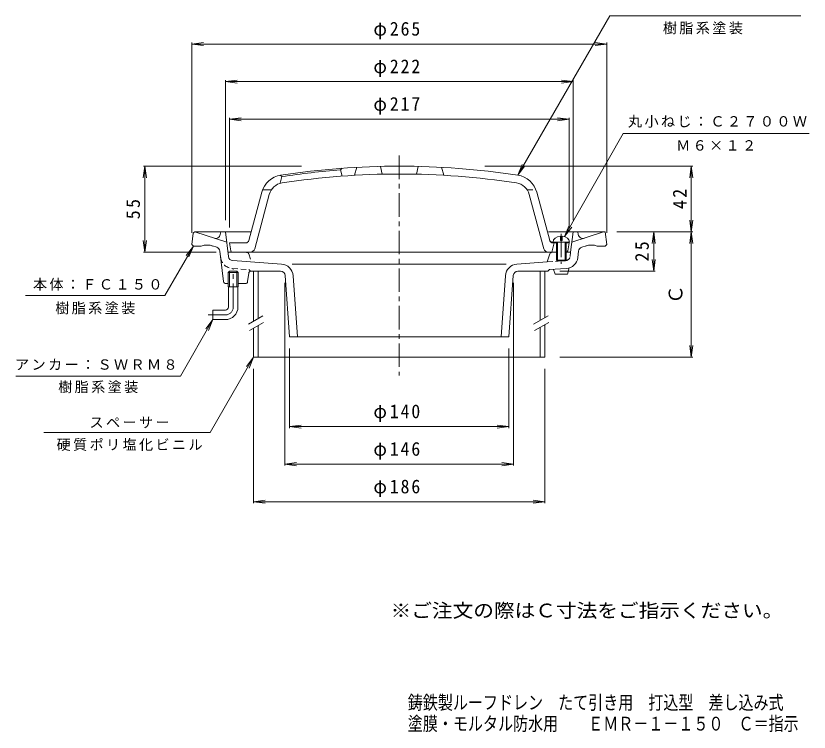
# Model space of a CAD drawing. Units: millimetres, scale not verified. Extents: x -286 to 220, y -345 to 362.
# Drawn here: x -286 to 220, y -345 to 113 of the extents above; entities that cross this region are included whole.
import ezdxf
from ezdxf.enums import TextEntityAlignment as Align

# ---------------------------------------------------------------- set-up
doc = ezdxf.new("R2010")
doc.units = ezdxf.units.MM
doc.header["$LTSCALE"] = 3
doc.linetypes.add('CHAIN1', pattern=[8, 5, -1, 1, -1])
doc.linetypes.add('DASHED1', pattern=[1.8, 1.2, -0.6])
for name, color, linetype, lineweight in [('0-0_通り芯', 3, 'Continuous', 9), ('0-2_仕上', 6, 'Continuous', 9), ('0-3_建具', 4, 'Continuous', 9), ('0-4_その他', 7, 'Continuous', 9), ('0-5_寸法', 7, 'Continuous', 9)]:
    doc.layers.add(name, color=color, linetype=linetype, lineweight=lineweight)
doc.layers.add('F-4_F-4ﾚｲﾔ', color=6, linetype='Continuous')
doc.layers.add('F-5_F-5ﾚｲﾔ', color=2, linetype='Continuous')
doc.styles.add('ＭＳ ゴシック', font='')
doc.styles.get('ＭＳ ゴシック').set_extended_font_data('MS Gothic')

msp = doc.modelspace()

# ---------------------------------------------------------------- linework, layer by layer
at = {"layer": '0-0_通り芯', "linetype": 'CHAIN1'}
for p, q in [((-41.351, 23.412), (-41.351, -117.028)), ((-147.351, -73.338), (-147.351, -48.94)), ((-152.351, -78.338), (-163.351, -78.338))]:
    msp.add_line(p, q, dxfattribs=at)
at = {"layer": '0-0_通り芯'}
for p, q in [((-172.961, -26.214), (-173.851, -33.338)), ((-171.969, -25.338), (-136.36, -25.338)), ((-151.541, -31.937), (-171.851, -25.338)), ((-155.694, -27.062), (-155.351, -25.338)), ((-150.422, -41.052), (-152.351, -25.338)), ((54.035, -25.338), (90.149, -25.338)), ((68.052, -38.338), (69.649, -25.338)), ((68.838, -31.937), (89.149, -25.338)), ((72.991, -27.062), (72.649, -25.338)), ((90.149, -25.338), (91.149, -33.338)), ((-157.933, -35.117), (-160.703, -34.218)), ((75.231, -35.117), (78, -34.218)), ((90.149, -34.338), (85.149, -34.338)), ((91.149, -33.338), (90.149, -34.338)), ((-153.499, -57.021), (-155.883, -37.605)), ((54.812, -39.375), (53.149, -44.504)), ((56.239, -38.338), (59.149, -38.338)), ((65.149, -38.338), (68.052, -38.338)), ((73.18, -37.605), (72.682, -41.661)), ((-116.551, -45.854), (-147.654, -43.679)), ((33.849, -45.854), (53.149, -44.504)), ((-149.711, -50.338), (-150.526, -51.138)), ((-144.991, -50.338), (-149.711, -50.338)), ((-149.711, -60.338), (-149.711, -50.338)), ((-144.176, -51.138), (-144.991, -50.338)), ((-144.991, -60.338), (-144.991, -50.338)), ((-136.027, -50.338), (-117.145, -50.338)), ((26.956, -45.854), (-109.659, -45.854)), ((34.442, -50.338), (53.649, -50.338)), ((54.649, -49.411), (53.649, -50.338)), ((65.3, -48.667), (54.649, -49.411)), ((58.149, -52.338), (57.221, -49.231)), ((-144.176, -51.138), (-150.526, -51.138)), ((-150.526, -60.338), (-150.526, -51.138)), ((-144.176, -60.338), (-144.176, -51.138)), ((-137.516, -51.652), (-138.187, -57.024)), ((-114.152, -53.124), (-111.351, -92.338)), ((-109.13, -53.264), (-106.339, -92.338)), ((26.427, -53.264), (23.636, -92.338)), ((31.45, -53.124), (28.649, -92.338)), ((-152.01, -58.338), (-150.526, -58.338)), ((-144.176, -60.338), (-150.526, -60.338)), ((-150.351, -73.338), (-150.351, -60.338)), ((-144.351, -73.338), (-144.351, -60.338)), ((-144.176, -58.338), (-139.675, -58.338)), ((-160.351, -75.338), (-160.351, -81.338)), ((-152.351, -75.338), (-160.351, -75.338)), ((-152.351, -81.338), (-160.351, -81.338)), ((-111.351, -92.338), (28.649, -92.338))]:
    msp.add_line(p, q, dxfattribs=at)
at = {"layer": '0-0_通り芯', "linetype": 'DASHED1'}
for p, q in [((-146.851, -38.338), (-150.755, -38.338)), ((-137.515, -39.375), (-135.851, -44.504)), ((67.719, -41.052), (68.052, -38.338)), ((53.149, -44.504), (64.951, -43.679)), ((-136.351, -50.338), (-136.027, -50.338))]:
    msp.add_line(p, q, dxfattribs=at)
at = {"layer": '0-0_通り芯'}
for points in [[(-173.851, -33.338), (-172.851, -34.338), (-167.851, -34.338)], [(58.149, -52.338), (66.149, -52.338), (67.149, -48.315)]]:
    msp.add_lwpolyline(points, dxfattribs=at)
at = {"layer": '0-0_通り芯', "linetype": 'DASHED1'}
msp.add_lwpolyline([(-148.002, -48.667), (-137.351, -49.411), (-136.351, -50.338)], dxfattribs=at)
at = {"layer": '0-0_通り芯'}
for centre, radius, start, end in [((-171.969, -26.338), 1, 90, 172.87573), ((-158.636, -26.477), 3, 252, 348.76978), ((75.933, -26.477), 3, 191.23022, 288), ((-164.102, -44.679), 11, 69.97256, 109.92876), ((-158.86, -37.971), 3, 6.99995, 72), ((76.158, -37.971), 3, 108, 173.00005), ((81.399, -44.679), 11, 70.07124, 110.02744), ((56.239, -39.838), 1.5, 90, 162.02876), ((-147.444, -40.686), 3, 187.00002, 266.00014), ((64.742, -40.686), 8, 273.99998, 353.00014), ((-136.027, -51.838), 1.5, 90, 172.87569), ((-117.145, -53.338), 3, 4.08524, 90), ((-117.109, -53.834), 8, 4.08569, 86.00005), ((34.407, -53.834), 8, 93.99992, 175.91431), ((34.442, -53.338), 3, 90, 175.91475), ((-152.01, -56.838), 1.5, 187.00041, 270), ((-139.675, -56.838), 1.5, 270, 352.87564), ((-152.351, -73.338), 2, 270, 0), ((-152.351, -73.338), 8, 270, 0)]:
    msp.add_arc(centre, radius, start, end, dxfattribs=at)
at = {"layer": '0-0_通り芯', "linetype": 'DASHED1'}
for centre, radius, start, end in [((-138.942, -39.838), 1.5, 17.97124, 90), ((-147.444, -40.686), 8, 186.99986, 266.00002), ((64.742, -40.686), 3, 273.99986, 352.99998)]:
    msp.add_arc(centre, radius, start, end, dxfattribs=at)
at = {"layer": '0-0_通り芯', "linetype": 'CHAIN1'}
msp.add_arc((-152.351, -73.338), 5, 270, 0, dxfattribs=at)
at = {"layer": '0-2_仕上'}
for p, q in [((-68.351, 15.933), (-69.851, 10.841)), ((-53.351, 16.518), (-52.351, 11.54)), ((-29.351, 16.518), (-30.351, 11.54)), ((-14.351, 15.933), (-12.851, 10.841)), ((-123.006, 1.662), (-128.631, 1.662)), ((-137.454, -30.856), (-129.196, -0.035)), ((-133.687, -36.114), (-124.366, -1.329)), ((50.984, -36.114), (41.663, -1.329)), ((54.751, -30.856), (46.493, -0.035)), ((56.149, -38.338), (57.649, -32.338)), ((56.549, -31.838), (66.149, -31.838)), ((56.683, -32.338), (59.149, -32.338)), ((57.149, -31.838), (57.649, -32.338)), ((65.149, -32.338), (67.149, -32.338)), ((66.149, -31.838), (67.149, -32.338)), ((66.288, -37.502), (67.149, -32.338)), ((59.149, -38.338), (-148.004, -38.338)), ((65.149, -38.338), (65.301, -38.338))]:
    msp.add_line(p, q, dxfattribs=at)
at = {"layer": '0-2_仕上', "linetype": 'DASHED1'}
msp.add_line((40.303, 1.662), (45.928, 1.662), dxfattribs=at)
at = {"layer": '0-2_仕上', "color": 4}
for p, q in [((61.649, -27.956), (61.649, -30.838)), ((62.649, -27.956), (62.649, -30.838)), ((56.899, -31.838), (67.399, -31.838)), ((59.149, -31.838), (59.149, -43.338)), ((59.649, -31.838), (59.649, -43.838)), ((61.649, -30.838), (62.649, -30.838)), ((64.649, -31.838), (64.649, -43.838)), ((65.149, -31.838), (65.149, -43.338)), ((59.149, -43.338), (65.149, -43.338)), ((59.149, -43.338), (59.649, -43.838)), ((59.649, -43.838), (64.649, -43.838)), ((65.149, -43.338), (64.649, -43.838))]:
    msp.add_line(p, q, dxfattribs=at)
at = {"layer": '0-2_仕上', "color": 4, "linetype": 'CHAIN1'}
msp.add_line((62.149, -26.466), (62.149, -45.75), dxfattribs=at)
at = {"layer": '0-2_仕上'}
for points in [[(-77.851, 15.328), (-78.851, 14.251), (-77.851, 10.315)], [(-117.351, 10.848), (-116.351, 9.994), (-117.351, 5.727)], [(-148.991, -37.502), (-149.851, -32.338), (-139.386, -32.338)]]:
    msp.add_lwpolyline(points, dxfattribs=at)
for centre, radius, start, end in [((-41.351, -483.338), 500, 81.2916, 98.6993), ((-114.707, -3.917), 15, 98.69931, 164.99992), ((-41.351, -483.338), 499, 94.30984, 98.64433), ((-41.351, -483.338), 495, 81.29457, 98.6993), ((32.004, -3.917), 15, 15.00008, 80.99698), ((-114.707, -3.917), 10, 98.69939, 164.99992), ((32.004, -3.917), 10, 15.00008, 80.99698), ((56.549, -29.838), 2, 195.00053, 270), ((-139.386, -30.338), 2, 270, 344.99928), ((56.683, -30.338), 2, 195.0009, 270), ((-148.004, -37.338), 1, 189.46233, 270), ((-136.585, -35.338), 3, 270, 345.00014), ((53.882, -35.338), 3, 194.99974, 270), ((65.301, -37.338), 1, 270, 350.53767)]:
    msp.add_arc(centre, radius, start, end, dxfattribs=at)
at = {"layer": '0-2_仕上', "color": 4}
for start_param, end_param in [(1.6661844, 3.1415927), (6.2831853, 7.7585936)]:
    msp.add_ellipse((62.149, -31.838), major_axis=(5.25, 0), ratio=0.7428, start_param=start_param, end_param=end_param, dxfattribs=at)
at = {"layer": '0-3_建具'}
for p, q in [((-134.351, -50.338), (-134.351, -82.31)), ((-131.351, -50.338), (-131.351, -80.578)), ((48.649, -50.338), (48.649, -81.798)), ((51.649, -50.338), (51.649, -80.066)), ((-131.351, -85.105), (-131.351, -105.338)), ((51.649, -84.594), (51.649, -105.338)), ((-134.351, -86.837), (-134.351, -105.338)), ((48.649, -86.326), (48.649, -105.338)), ((51.649, -105.338), (-134.351, -105.338))]:
    msp.add_line(p, q, dxfattribs=at)
at = {"layer": '0-3_建具', "color": 7}
for p, q in [((53.71, -78.876), (44.494, -84.197)), ((54.129, -83.162), (45.118, -88.364))]:
    msp.add_line(p, q, dxfattribs=at)
at = {"layer": '0-4_その他'}
for p, q in [((-173.851, 94.662), (-166.415, 95.641)), ((-173.851, -25.838), (-173.851, 95.562)), ((-173.851, 94.662), (91.149, 94.662)), ((-173.851, 94.662), (-166.415, 93.683)), ((91.149, 94.662), (83.713, 95.641)), ((91.149, 94.662), (83.713, 93.683)), ((91.149, -25.838), (91.149, 95.562)), ((-152.351, 70.662), (-144.916, 71.641)), ((-152.351, -17.838), (-152.351, 71.562)), ((69.649, 70.662), (62.213, 71.641)), ((69.649, -17.838), (69.649, 71.562)), ((-152.351, 70.662), (69.649, 70.662)), ((-152.351, 70.662), (-144.916, 69.683)), ((69.649, 70.662), (62.213, 69.683)), ((-149.851, 46.662), (-142.415, 47.641)), ((-149.851, -22.576), (-149.851, 47.562)), ((-149.851, 46.662), (67.149, 46.662)), ((-149.851, 46.662), (-142.415, 45.683)), ((67.149, 46.662), (59.713, 47.641)), ((67.149, 46.662), (59.713, 45.683)), ((67.149, -22.576), (67.149, 47.562)), ((-203.851, 16.662), (-204.83, 9.226)), ((-103.767, 16.662), (-204.751, 16.662)), ((-203.851, -38.338), (-203.851, 16.662)), ((-203.851, 16.662), (-202.872, 9.226)), ((13.252, 16.662), (146.049, 16.662)), ((145.149, 16.662), (144.17, 9.226)), ((145.149, -25.338), (145.149, 16.662)), ((145.149, 16.662), (146.128, 9.226)), ((145.149, -25.338), (144.17, -17.902)), ((145.149, -25.338), (146.128, -17.902)), ((97.649, -25.338), (146.049, -25.338)), ((121.149, -25.338), (120.17, -32.774)), ((121.149, -50.338), (121.149, -25.338)), ((121.149, -25.338), (122.128, -32.774)), ((145.149, -25.338), (144.17, -32.774)), ((145.149, -105.338), (145.149, -25.338)), ((145.149, -25.338), (146.128, -32.774)), ((-203.851, -38.338), (-204.83, -30.902)), ((-203.851, -38.338), (-202.872, -30.902)), ((-158.255, -38.338), (-204.751, -38.338)), ((121.149, -50.338), (120.17, -42.902)), ((121.149, -50.338), (122.128, -42.902)), ((61.149, -50.338), (122.049, -50.338)), ((-114.351, -57.838), (-114.351, -174.563)), ((31.649, -57.838), (31.649, -174.563)), ((-111.351, -99.838), (-111.351, -150.563)), ((28.649, -99.838), (28.649, -150.563)), ((145.149, -105.338), (144.17, -97.902)), ((145.149, -105.338), (146.128, -97.902)), ((61.149, -105.338), (146.049, -105.338)), ((-134.351, -112.838), (-134.351, -198.563)), ((51.649, -112.838), (51.649, -198.563)), ((-111.351, -149.663), (-103.915, -148.684)), ((-111.351, -149.663), (28.649, -149.663)), ((-111.351, -149.663), (-103.915, -150.642)), ((28.649, -149.663), (21.213, -148.684)), ((28.649, -149.663), (21.213, -150.642)), ((-114.351, -173.663), (-106.916, -172.684)), ((-114.351, -173.663), (31.649, -173.663)), ((-114.351, -173.663), (-106.916, -174.642)), ((31.649, -173.663), (24.213, -172.684)), ((31.649, -173.663), (24.213, -174.642)), ((-134.351, -197.663), (-126.916, -196.684)), ((51.649, -197.663), (44.213, -196.684)), ((-134.351, -197.663), (-126.916, -198.642)), ((-134.351, -197.663), (51.649, -197.663)), ((51.649, -197.663), (44.213, -198.642))]:
    msp.add_line(p, q, dxfattribs=at)
at = {"layer": '0-5_寸法'}
for p, q in [((64.218, -28.254), (101.596, 37.542)), ((101.596, 37.542), (220.425, 37.542)), ((34.352, 10.898), (37.222, 17.827)), ((34.352, 10.898), (38.917, 16.848)), ((64.218, -28.254), (67.088, -21.325)), ((64.218, -28.254), (68.784, -22.304)), ((-172.851, -34.338), (-191.069, -65.892)), ((-172.851, -34.338), (-177.417, -40.288)), ((-172.851, -34.338), (-175.721, -41.267)), ((-191.069, -65.892), (-280.098, -65.892)), ((-128.404, -78.876), (-137.62, -84.197)), ((-160.351, -81.338), (-181.136, -117.338)), ((-160.351, -81.338), (-164.917, -87.288)), ((-160.351, -81.338), (-163.221, -88.267)), ((-127.985, -83.162), (-136.996, -88.364)), ((-134.351, -105.338), (-162.064, -153.338)), ((-134.351, -105.338), (-138.917, -111.288)), ((-134.351, -105.338), (-137.222, -112.267)), ((-181.136, -117.338), (-286.202, -117.338)), ((-162.064, -153.338), (-268.364, -153.338))]:
    msp.add_line(p, q, dxfattribs=at)
msp.add_lwpolyline([(34.352, 10.898), (93.105, 112.662), (215.224, 112.662)], dxfattribs=at)

# ---------------------------------------------------------------- texts
at = {"layer": '0-4_その他', "color": 2, "style": 'ＭＳ ゴシック'}
msp.add_text('Ｃ', height=8.798, rotation=90, dxfattribs=at).set_placement((142.149, -71.338), align=Align.BOTTOM_LEFT)
at = {"layer": '0-4_その他', "color": 2, "char_height": 8.798, "attachment_point": 7, "style": 'ＭＳ ゴシック'}
for s, insert in [('\\T1.21;\\W0.95;φ265', (-57.851, 97.662)), ('\\T1.21;\\W0.95;φ222', (-57.851, 73.662)), ('\\T1.21;\\W0.95;φ217', (-57.851, 49.662)), ('\\T1.21;\\W0.95;φ140', (-57.851, -146.663)), ('\\T1.21;\\W0.95;φ146', (-57.851, -170.663)), ('\\T1.21;\\W0.95;φ186', (-57.851, -194.663))]:
    msp.add_mtext(s, dxfattribs=dict(at, insert=insert))
at = {"layer": '0-4_その他', "color": 2, "char_height": 8.798, "attachment_point": 7, "rotation": 90, "style": 'ＭＳ ゴシック'}
for s, insert in [('\\T1.27;\\W0.95;42', (142.149, -10.713)), ('\\T1.27;\\W0.95;55', (-206.851, -17.213)), ('\\T1.27;\\W0.95;25', (118.149, -44.213))]:
    msp.add_mtext(s, dxfattribs=dict(at, insert=insert))
at = {"layer": '0-5_寸法', "char_height": 6.598, "attachment_point": 7, "style": 'ＭＳ ゴシック'}
for s, insert in [('\\T1.17;樹脂系塗装', (127.011, 100.85)), ('\\T1.17;丸小ねじ：Ｃ２７００Ｗ', (104.744, 41.254)), ('\\T1.17;Ｍ６×１２', (135.511, 26.535)), ('\\T1.17;本体：ＦＣ１５０', (-275.279, -62.825)), ('\\T1.17;樹脂系塗装', (-261.039, -77.985)), ('\\T1.17;アンカー：ＳＷＲＭ８', (-286.706, -113.643)), ('\\T1.17;樹脂系塗装', (-259.169, -128.343)), ('\\T1.17;スペーサー', (-239.15, -150.677)), ('\\T1.17;硬質ポリ塩化ビニル', (-260.193, -165.209))]:
    msp.add_mtext(s, dxfattribs=dict(at, insert=insert))
at = {"layer": 'F-4_F-4ﾚｲﾔ', "style": 'ＭＳ ゴシック', "width": 0.8}
for s, p in [('鋳鉄製ルーフドレン\u3000たて引き用\u3000打込型\u3000差し込み式', (-35.886, -332.899)), ('塗膜・モルタル防水用\u3000\u3000ＥＭＲ－１－１５０\u3000Ｃ＝指示', (-35.886, -346.399))]:
    msp.add_text(s, height=8.798, dxfattribs=at).set_placement(p, align=Align.BOTTOM_LEFT)
at = {"layer": 'F-5_F-5ﾚｲﾔ', "style": 'ＭＳ ゴシック', "width": 1.1}
msp.add_text('※ご注文の際はＣ寸法をご指示ください。', height=8.798, dxfattribs=at).set_placement((-46.89, -274.136), align=Align.BOTTOM_LEFT)

doc.saveas('drawing.dxf')
